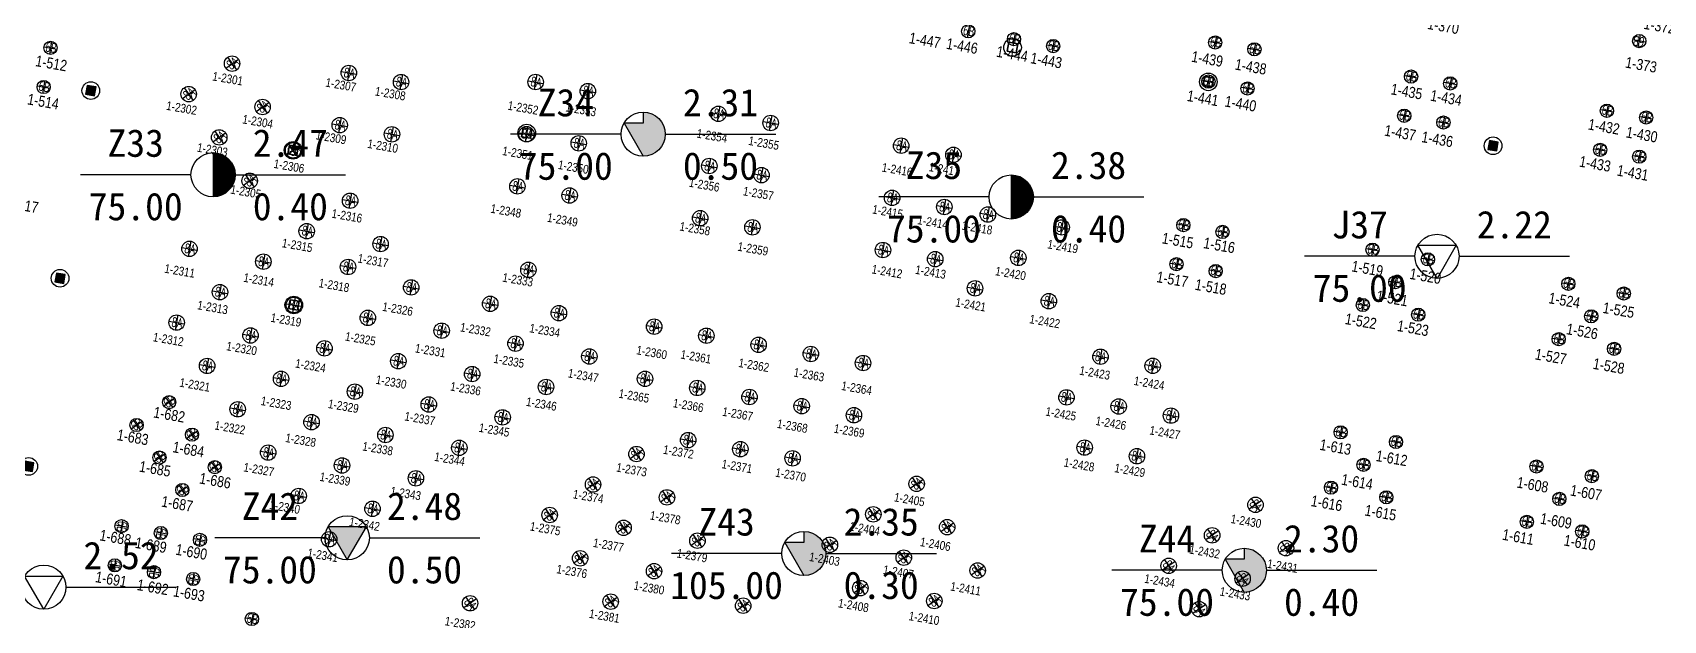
# Model space of a CAD drawing. Header units: millimetres. Extents: x 274830 to 6381169, y -2686084 to 432211.
# Drawn here: x 275104 to 275177.8, y 143351.1 to 143377.8 of the extents above; entities that cross this region are included whole.
import ezdxf
from ezdxf.enums import TextEntityAlignment as Align

# ---------------------------------------------------------------- set-up
doc = ezdxf.new("R2010")
doc.units = ezdxf.units.MM
doc.linetypes.add('DASHED2', pattern=[0.375, 0.25, -0.125])
for name, color, linetype in [('00-TKSXK', 7, 'Continuous'), ('800桩', 7, 'Continuous'), ('HOLE', 1, 'Continuous'), ('S-FUND-PILE', 11, 'Continuous'), ('立柱桩', 4, 'Continuous')]:
    doc.layers.add(name, color=color, linetype=linetype)
doc.layers.add('_0', color=7, linetype='Continuous', lineweight=9)
doc.layers.add('ZBH', color=3, linetype='DASHED2', lineweight=20)
doc.styles.add('ST', font='')
doc.styles.add('ZBH', font='Arial', dxfattribs={"width": 0.8})
doc.styles.add('黑体', font='', dxfattribs={"width": 0.8})
doc.styles.get('ST').set_extended_font_data('SimSun')
doc.styles.get('黑体').set_extended_font_data('Microsoft YaHei')

# ---------------------------------------------------------------- blocks, each defined once
blk = doc.blocks.new('20221107.10265900')
at = {"layer": 'S-FUND-PILE'}
for p, q in [((555, 905), (555, 205)), ((205, 555), (905, 555))]:
    blk.add_line(p, q, dxfattribs=at)
blk.add_circle((555, 555), 350, dxfattribs=at)
at = {"layer": 'S-FUND-PILE', "style": '黑体', "width": 0.7}
blk.add_text('8A', height=450, dxfattribs=at).set_placement((342, 342))
blk = doc.blocks.new('456855')
at = {"layer": 'S-FUND-PILE'}
for p, q in [((897004, 785065), (896404, 785065)), ((896704, 784765), (896704, 785365)), ((877804, 782005), (877804, 781405)), ((879604, 782005), (879604, 781405)), ((886804, 782005), (886804, 781405)), ((888604, 782005), (888604, 781405)), ((895805, 782005), (895805, 781405)), ((897605, 782005), (897605, 781405)), ((877504, 781705), (878104, 781705)), ((879304, 781705), (879904, 781705)), ((886504, 781705), (887104, 781705)), ((888304, 781705), (888904, 781705)), ((895505, 781705), (896105, 781705)), ((897305, 781705), (897905, 781705)), ((866704, 780585), (866704, 779985)), ((868804, 780585), (868804, 779985)), ((870604, 780585), (870604, 779985)), ((868504, 780285), (869104, 780285)), ((870304, 780285), (870904, 780285)), ((877504, 779905), (878104, 779905)), ((877804, 780205), (877804, 779605)), ((879304, 779905), (879904, 779905)), ((879604, 780205), (879604, 779605)), ((886504, 779905), (887104, 779905)), ((886804, 780205), (886804, 779605)), ((888304, 779905), (888904, 779905)), ((888604, 780205), (888604, 779605)), ((895505, 779905), (896105, 779905)), ((895805, 780205), (895805, 779605)), ((897305, 779905), (897905, 779905)), ((897605, 780205), (897605, 779605)), ((847455, 774655), (848155, 774655)), ((847805, 775005), (847805, 774305)), ((849855, 774655), (850555, 774655)), ((850205, 775005), (850205, 774305)), ((855854, 774655), (856554, 774655)), ((856204, 775005), (856204, 774305)), ((858254, 774655), (858954, 774655)), ((858604, 775005), (858604, 774305)), ((864254, 774655), (864954, 774655)), ((864604, 775005), (864604, 774305)), ((866654, 774655), (867354, 774655)), ((867004, 775005), (867004, 774305)), ((839405, 773955), (839405, 773255)), ((841805, 773955), (841805, 773255)), ((886132, 773677), (886732, 773677)), ((886432, 773977), (886432, 773377)), ((888678, 773677), (889278, 773677)), ((888978, 773977), (888978, 773377)), ((895132, 773677), (895732, 773677)), ((895432, 773977), (895432, 773377)), ((897677, 773677), (898277, 773677)), ((897977, 773977), (897977, 773377)), ((833878, 772867), (834373, 773362)), ((833878, 773362), (834373, 772867)), ((839055, 773605), (839755, 773605)), ((841455, 773605), (842155, 773605)), ((877505, 773305), (878105, 773305)), ((877805, 773605), (877805, 773005)), ((879305, 773305), (879905, 773305)), ((879605, 773605), (879605, 773005)), ((825604, 772405), (826204, 772405)), ((825904, 772705), (825904, 772105)), ((847455, 772255), (848155, 772255)), ((847805, 772605), (847805, 771905)), ((849855, 772255), (850555, 772255)), ((850205, 772605), (850205, 771905)), ((855854, 772255), (856554, 772255)), ((856204, 772605), (856204, 771905)), ((858254, 772255), (858954, 772255)), ((858604, 772605), (858604, 771905)), ((864254, 772255), (864954, 772255)), ((864604, 772605), (864604, 771905)), ((866654, 772255), (867354, 772255)), ((867004, 772605), (867004, 771905)), ((868656, 772255), (869356, 772255)), ((869006, 772605), (869006, 771905)), ((872050, 772255), (872750, 772255)), ((872400, 772605), (872400, 771905)), ((887405, 772405), (888005, 772405)), ((887705, 772705), (887705, 772105)), ((896405, 772405), (897005, 772405)), ((896705, 772705), (896705, 772105)), ((832181, 771170), (832676, 771665)), ((832181, 771665), (832676, 771170)), ((835575, 771169), (836070, 771664)), ((835575, 771664), (836070, 771169)), ((839405, 771554), (839405, 770854)), ((841805, 771554), (841805, 770854)), ((877505, 771505), (878105, 771505)), ((877805, 771805), (877805, 771205)), ((879305, 771505), (879905, 771505)), ((879605, 771805), (879605, 771205)), ((825904, 770905), (825904, 770305)), ((839055, 771204), (839755, 771204)), ((841455, 771204), (842155, 771204)), ((870703, 770908), (870703, 770208)), ((886132, 771132), (886732, 771132)), ((886432, 771432), (886432, 770832)), ((888678, 771132), (889278, 771132)), ((888978, 771432), (888978, 770832)), ((895132, 771132), (895732, 771132)), ((895432, 771432), (895432, 770832)), ((897677, 771132), (898277, 771132)), ((897977, 771432), (897977, 770832)), ((825604, 770605), (826204, 770605)), ((847805, 770204), (847805, 769504)), ((850205, 770204), (850205, 769504)), ((856204, 770204), (856204, 769504)), ((858604, 770204), (858604, 769504)), ((864604, 770204), (864604, 769504)), ((867004, 770204), (867004, 769504)), ((870353, 770558), (871053, 770558)), ((833878, 769472), (834373, 769967)), ((833878, 769967), (834373, 769472)), ((837273, 769472), (837768, 769967)), ((837273, 769967), (837768, 769472)), ((847455, 769854), (848155, 769854)), ((849855, 769854), (850555, 769854)), ((855854, 769854), (856554, 769854)), ((858254, 769854), (858954, 769854)), ((864254, 769854), (864954, 769854)), ((866654, 769854), (867354, 769854)), ((868656, 768861), (869356, 768861)), ((869006, 769211), (869006, 768511)), ((872050, 768861), (872750, 768861)), ((872400, 769211), (872400, 768511)), ((835576, 767775), (836071, 768270)), ((835576, 768270), (836071, 767775)), ((840105, 767911), (840805, 767911)), ((840455, 768261), (840455, 767561)), ((875134, 767133), (875134, 766433)), ((877534, 767133), (877534, 766433)), ((842152, 766564), (842152, 765864)), ((848945, 766564), (848945, 765864)), ((875484, 766783), (874784, 766783)), ((877184, 766783), (877884, 766783)), ((841802, 766214), (842502, 766214)), ((848595, 766214), (849295, 766214)), ((886432, 765577), (886432, 764977)), ((888977, 765577), (888977, 764977)), ((895432, 765577), (895432, 764977)), ((897978, 765577), (897978, 764977)), ((833667, 764867), (833667, 764167)), ((837061, 764867), (837061, 764167)), ((840529, 764941), (841229, 764941)), ((840879, 765291), (840879, 764591)), ((843854, 764867), (843854, 764167)), ((850642, 764867), (850642, 764167)), ((854994, 765005), (854994, 764305)), ((857394, 765005), (857394, 764305)), ((859794, 765005), (859794, 764305)), ((862194, 765005), (862194, 764305)), ((864594, 765005), (864594, 764305)), ((873934, 765054), (873934, 764354)), ((876334, 765054), (876334, 764354)), ((878734, 765054), (878734, 764354)), ((886132, 765277), (886732, 765277)), ((888677, 765277), (889277, 765277)), ((895132, 765277), (895732, 765277)), ((897678, 765277), (898278, 765277)), ((833317, 764517), (834017, 764517)), ((836711, 764517), (837411, 764517)), ((843504, 764517), (844204, 764517)), ((847156, 764400), (847856, 764400)), ((847506, 764750), (847506, 764050)), ((850292, 764517), (850992, 764517)), ((854644, 764655), (855344, 764655)), ((857044, 764655), (857744, 764655)), ((859444, 764655), (860144, 764655)), ((861844, 764655), (862544, 764655)), ((864244, 764655), (864944, 764655)), ((874284, 764704), (873584, 764704)), ((875984, 764704), (876684, 764704)), ((878384, 764704), (879084, 764704)), ((887705, 764305), (887705, 763705)), ((896705, 764305), (896705, 763705)), ((887405, 764005), (888005, 764005)), ((896405, 764005), (897005, 764005)), ((835014, 762820), (835714, 762820)), ((835364, 763170), (835364, 762470)), ((838408, 762820), (839108, 762820)), ((838758, 763170), (838758, 762470)), ((841807, 762820), (842507, 762820)), ((842157, 763170), (842157, 762470)), ((845201, 762820), (845901, 762820)), ((845551, 763170), (845551, 762470)), ((848595, 762820), (849295, 762820)), ((848945, 763170), (848945, 762470)), ((851989, 762820), (852689, 762820)), ((852339, 763170), (852339, 762470)), ((854994, 762605), (854994, 761905)), ((857394, 762605), (857394, 761905)), ((859794, 762605), (859794, 761905)), ((862194, 762605), (862194, 761905)), ((864594, 762605), (864594, 761905)), ((874784, 762605), (875484, 762605)), ((875134, 762955), (875134, 762255)), ((877884, 762626), (877184, 762626)), ((877534, 762976), (877534, 762276)), ((886132, 762732), (886732, 762732)), ((886432, 763032), (886432, 762432)), ((888677, 762732), (889277, 762732)), ((888977, 763032), (888977, 762432)), ((895132, 762732), (895732, 762732)), ((895432, 763032), (895432, 762432)), ((897678, 762732), (898278, 762732)), ((897978, 763032), (897978, 762432)), ((854644, 762255), (855344, 762255)), ((857044, 762255), (857744, 762255)), ((859444, 762255), (860144, 762255)), ((861844, 762255), (862544, 762255)), ((864244, 762255), (864944, 762255)), ((833317, 761123), (834017, 761123)), ((833667, 761473), (833667, 760773)), ((836711, 761123), (837411, 761123)), ((837061, 761473), (837061, 760773)), ((840110, 761123), (840810, 761123)), ((840460, 761473), (840460, 760773)), ((843504, 761123), (844204, 761123)), ((843854, 761473), (843854, 760773)), ((846898, 761123), (847598, 761123)), ((847248, 761473), (847248, 760773)), ((850292, 761123), (850992, 761123)), ((850642, 761473), (850642, 760773)), ((882952, 761624), (883447, 761129)), ((883447, 761624), (882952, 761129)), ((835364, 759776), (835364, 759076)), ((838763, 759776), (838763, 759076)), ((842157, 759776), (842157, 759076)), ((845551, 759776), (845551, 759076)), ((848945, 759776), (848945, 759076)), ((857044, 759855), (857744, 759855)), ((857394, 760205), (857394, 759505)), ((859444, 759855), (860144, 759855)), ((859794, 760205), (859794, 759505)), ((861844, 759855), (862544, 759855)), ((862194, 760205), (862194, 759505)), ((867678, 759431), (868173, 759926)), ((867678, 759926), (868173, 759431)), ((881254, 759926), (881749, 759431)), ((881749, 759926), (881254, 759431)), ((884649, 759927), (885144, 759432)), ((885144, 759927), (884649, 759432)), ((835014, 759426), (835714, 759426)), ((838413, 759426), (839113, 759426)), ((841807, 759426), (842507, 759426)), ((845201, 759426), (845901, 759426)), ((848595, 759426), (849295, 759426)), ((854950, 758583), (855445, 759078)), ((854950, 759078), (855445, 758583)), ((865981, 757734), (866476, 758229)), ((865981, 758229), (866476, 757734)), ((869375, 757734), (869870, 758229)), ((869375, 758229), (869870, 757734)), ((879557, 758229), (880052, 757734)), ((880052, 758229), (879557, 757734)), ((882951, 758229), (883446, 757734)), ((883446, 758229), (882951, 757734)), ((833740, 757301), (834164, 757726)), ((833740, 757726), (834165, 757301)), ((836716, 757729), (837416, 757729)), ((837066, 758079), (837066, 757379)), ((840110, 757729), (840810, 757729)), ((840460, 758079), (840460, 757379)), ((843504, 757729), (844204, 757729)), ((843854, 758079), (843854, 757379)), ((846898, 757729), (847598, 757729)), ((847248, 758079), (847248, 757379)), ((853253, 756886), (853748, 757381)), ((853253, 757381), (853748, 756886)), ((856647, 756886), (857142, 757381)), ((856647, 757381), (857142, 756886)), ((832468, 756028), (832892, 756453)), ((832468, 756452), (832892, 756028)), ((835013, 756029), (835438, 756453)), ((835013, 756453), (835438, 756029)), ((838413, 756032), (839113, 756032)), ((838763, 756382), (838763, 755682)), ((841807, 756032), (842507, 756032)), ((842157, 756382), (842157, 755682)), ((845201, 756032), (845901, 756032)), ((845551, 756382), (845551, 755682)), ((864284, 756037), (864779, 756532)), ((864284, 756532), (864779, 756037)), ((867678, 756037), (868173, 756532)), ((867678, 756532), (868173, 756037)), ((871072, 756037), (871567, 756532)), ((871072, 756532), (871567, 756037)), ((881254, 756532), (881749, 756037)), ((881749, 756532), (881254, 756037)), ((851556, 755189), (852051, 755684)), ((851556, 755684), (852051, 755189)), ((854950, 755189), (855445, 755684)), ((854950, 755684), (855445, 755189)), ((858344, 755189), (858839, 755684)), ((858344, 755684), (858839, 755189)), ((833741, 754756), (834165, 755180)), ((833741, 755180), (834165, 754756)), ((836286, 755181), (836711, 754757)), ((836287, 754757), (836711, 755181)), ((840460, 754685), (840460, 753985)), ((843854, 754685), (843854, 753985)), ((865981, 754340), (866476, 754835)), ((865981, 754835), (866476, 754340)), ((869375, 754340), (869870, 754835)), ((869375, 754835), (869870, 754340)), ((835014, 753483), (835438, 753908)), ((835014, 753908), (835438, 753483)), ((840110, 754335), (840810, 754335)), ((843504, 754335), (844204, 754335)), ((853253, 753492), (853748, 753987)), ((853253, 753987), (853748, 753492)), ((856647, 753492), (857142, 753987)), ((856647, 753987), (857142, 753492)), ((860890, 752643), (861385, 753138)), ((860890, 753138), (861385, 752643)), ((841807, 752638), (842507, 752638)), ((842157, 752988), (842157, 752288)), ((854950, 751795), (855445, 752290)), ((854950, 752290), (855445, 751795)), ((833100, 751605), (832500, 751605)), ((832800, 751905), (832800, 751305)), ((834900, 751605), (834300, 751605)), ((834600, 751905), (834600, 751305)), ((836700, 751605), (836100, 751605)), ((836400, 751905), (836400, 751305)), ((848693, 751123), (849188, 750628)), ((849188, 751123), (848693, 750628)), ((832800, 750105), (832800, 749505)), ((834600, 750105), (834600, 749505)), ((836400, 750105), (836400, 749505)), ((833100, 749805), (832500, 749805)), ((834900, 749805), (834300, 749805)), ((836700, 749805), (836100, 749805)), ((839332, 748777), (839332, 748177)), ((839032, 748477), (839632, 748477))]:
    blk.add_line(p, q, dxfattribs=at)
for centre, radius in [((896704, 785065), 300), ((877804, 781705), 300), ((879604, 781705), 300), ((886804, 781705), 300), ((888604, 781705), 300), ((895805, 781705), 300), ((897605, 781705), 300), ((866704, 780285), 300), ((868804, 780285), 300), ((870604, 780285), 300), ((877804, 779905), 300), ((879604, 779905), 300), ((886804, 779905), 300), ((888604, 779905), 300), ((895805, 779905), 300), ((897605, 779905), 300), ((847805, 774655), 350), ((850205, 774655), 350), ((856204, 774655), 350), ((858604, 774655), 350), ((864604, 774655), 350), ((867004, 774655), 350), ((839405, 773605), 350), ((841805, 773605), 350), ((886432, 773677), 300), ((888978, 773677), 300), ((895432, 773677), 300), ((897977, 773677), 300), ((834125, 773114), 350), ((877805, 773305), 300), ((879605, 773305), 300), ((825904, 772405), 300), ((847805, 772255), 350), ((850205, 772255), 350), ((856204, 772255), 350), ((858604, 772255), 350), ((864604, 772255), 350), ((867004, 772255), 350), ((869006, 772255), 350), ((872400, 772255), 350), ((887705, 772405), 300), ((896705, 772405), 300), ((832428, 771417), 350), ((835823, 771417), 350), ((839405, 771204), 350), ((841805, 771204), 350), ((877805, 771505), 300), ((879605, 771505), 300), ((825904, 770605), 300), ((870703, 770558), 350), ((886432, 771132), 300), ((888978, 771132), 300), ((895432, 771132), 300), ((897977, 771132), 300), ((834126, 769720), 350), ((837520, 769719), 350), ((847805, 769854), 350), ((850205, 769854), 350), ((856204, 769854), 350), ((858604, 769854), 350), ((864604, 769854), 350), ((867004, 769854), 350), ((869006, 768861), 350), ((872400, 768861), 350), ((835823, 768022), 350), ((840455, 767911), 350), ((875134, 766783), 350), ((877534, 766783), 350), ((842152, 766214), 350), ((848945, 766214), 350), ((886432, 765277), 300), ((888977, 765277), 300), ((895432, 765277), 300), ((897978, 765277), 300), ((833667, 764517), 350), ((837061, 764517), 350), ((840879, 764941), 350), ((843854, 764517), 350), ((850642, 764517), 350), ((854994, 764655), 350), ((857394, 764655), 350), ((859794, 764655), 350), ((862194, 764655), 350), ((864594, 764655), 350), ((873934, 764704), 350), ((876334, 764704), 350), ((878734, 764704), 350), ((847506, 764400), 350), ((887705, 764005), 300), ((896705, 764005), 300), ((835364, 762820), 350), ((838758, 762820), 350), ((842157, 762820), 350), ((845551, 762820), 350), ((848945, 762820), 350), ((852339, 762820), 350), ((854994, 762255), 350), ((857394, 762255), 350), ((859794, 762255), 350), ((862194, 762255), 350), ((864594, 762255), 350), ((875134, 762605), 350), ((877534, 762626), 350), ((886432, 762732), 300), ((888977, 762732), 300), ((895432, 762732), 300), ((897978, 762732), 300), ((833667, 761123), 350), ((837061, 761123), 350), ((840460, 761123), 350), ((843854, 761123), 350), ((847248, 761123), 350), ((850642, 761123), 350), ((883199, 761376), 350), ((835364, 759426), 350), ((838763, 759426), 350), ((842157, 759426), 350), ((845551, 759426), 350), ((848945, 759426), 350), ((857394, 759855), 350), ((859794, 759855), 350), ((862194, 759855), 350), ((867925, 759679), 350), ((881502, 759679), 350), ((884896, 759679), 350), ((855198, 758830), 350), ((866228, 757982), 350), ((869623, 757982), 350), ((879805, 757981), 350), ((883199, 757982), 350), ((833952, 757514), 300), ((837066, 757729), 350), ((840460, 757729), 350), ((843854, 757729), 350), ((847248, 757729), 350), ((853500, 757133), 350), ((856895, 757133), 350), ((832680, 756240), 300), ((835226, 756241), 300), ((838763, 756032), 350), ((842157, 756032), 350), ((845551, 756032), 350), ((864531, 756285), 350), ((867925, 756285), 350), ((871320, 756285), 350), ((881502, 756284), 350), ((833953, 754968), 300), ((836499, 754969), 300), ((851803, 755436), 350), ((855198, 755436), 350), ((858592, 755436), 350), ((840460, 754335), 350), ((843854, 754335), 350), ((866228, 754588), 350), ((869623, 754588), 350), ((835226, 753696), 300), ((853500, 753739), 350), ((856895, 753739), 350), ((861137, 752891), 350), ((842157, 752638), 350), ((855198, 752042), 350), ((832800, 751605), 300), ((834600, 751605), 300), ((836400, 751605), 300), ((848940, 750876), 350), ((832800, 749805), 300), ((834600, 749805), 300), ((836400, 749805), 300), ((839332, 748477), 300)]:
    blk.add_circle(centre, radius, dxfattribs=at)
at = {"layer": '800桩', "xscale": 0.9999978000000003, "yscale": 0.9999978000000003, "zscale": 0.9999978000000003}
blk.add_blockref('20221107.10265900', (838202, 765659), dxfattribs=at)
at = {"layer": 'S-FUND-PILE', "style": '黑体', "width": 0.7}
for s, rotation, p in [('6B', 180, (896932, 785269)), ('8A', 45.00001, (834128, 772801)), ('8A', 45.00001, (832431, 771104)), ('8A', 45.00001, (835826, 771104)), ('8A', 45.00001, (834129, 769407)), ('8A', 45.00001, (837523, 769406)), ('8A', 45.00001, (835826, 767709)), ('8A', 315, (882886, 761373)), ('8A', 45, (867928, 759366)), ('8A', 315, (881189, 759676)), ('8A', 315, (884583, 759676)), ('8A', 45, (855200, 758517)), ('8A', 45, (866231, 757669)), ('8A', 45, (869625, 757669)), ('8A', 315, (879491, 757979)), ('8A', 315, (882886, 757979)), ('6B', 45.01643, (833936, 757209)), ('8A', 45, (853503, 756820)), ('8A', 45, (856897, 756820)), ('6B', 45.01643, (832663, 755936)), ('6B', 45.01643, (835209, 755936)), ('8A', 45, (864534, 755972)), ('8A', 45, (867928, 755972)), ('8A', 45, (871322, 755972)), ('8A', 315, (881189, 756282)), ('6B', 45.01643, (833936, 754663)), ('6B', 45.01643, (836482, 754664)), ('8A', 45, (851806, 755123)), ('8A', 45, (855200, 755123)), ('8A', 45, (858594, 755123)), ('8A', 45, (866231, 754275)), ('8A', 45, (869625, 754275)), ('6B', 45.01643, (835210, 753391)), ('8A', 45, (853503, 753426)), ('8A', 45, (856897, 753426)), ('8A', 45, (861140, 752577)), ('8A', 45, (855200, 751729)), ('6B', 270, (832596, 751832)), ('6B', 270, (834396, 751832)), ('6B', 270, (836196, 751832)), ('8A', 315, (848627, 750873)), ('6B', 270, (832596, 750032)), ('6B', 270, (834396, 750032)), ('6B', 270, (836196, 750032))]:
    blk.add_text(s, height=450, rotation=rotation, dxfattribs=at).set_placement(p)
for s, p in [('6B', (877576, 781501)), ('6B', (879376, 781501)), ('6B', (886576, 781501)), ('6B', (888376, 781501)), ('6B', (895577, 781501)), ('6B', (897377, 781501)), ('6B', (866477, 780081)), ('6B', (868577, 780081)), ('6B', (870377, 780081)), ('6B', (877576, 779701)), ('6B', (879376, 779701)), ('6B', (886576, 779701)), ('6B', (888376, 779701)), ('6B', (895577, 779701)), ('6B', (897377, 779701)), ('8A', (847585, 774432)), ('8A', (849985, 774432)), ('8A', (855985, 774432)), ('8A', (858385, 774432)), ('8A', (864385, 774432)), ('8A', (866785, 774432)), ('8A', (839185, 773381)), ('8A', (841585, 773381)), ('6B', (886205, 773474)), ('6B', (888751, 773474)), ('6B', (895204, 773474)), ('6B', (897750, 773474)), ('6B', (877577, 773101)), ('6B', (879377, 773101)), ('6B', (825677, 772201)), ('8A', (847585, 772031)), ('8A', (849985, 772031)), ('8A', (855985, 772031)), ('8A', (858385, 772031)), ('8A', (864385, 772031)), ('8A', (866785, 772031)), ('8A', (868787, 772032)), ('8A', (872181, 772032)), ('6B', (887478, 772201)), ('6B', (896477, 772201)), ('6B', (877577, 771301)), ('6B', (879377, 771301)), ('6B', (825677, 770401)), ('8A', (839185, 770981)), ('8A', (841585, 770981)), ('8A', (870484, 770335)), ('6B', (886205, 770928)), ('6B', (888751, 770928)), ('6B', (895204, 770928)), ('6B', (897750, 770928)), ('8A', (847585, 769631)), ('8A', (849985, 769631)), ('8A', (855985, 769631)), ('8A', (858385, 769631)), ('8A', (864385, 769631)), ('8A', (866785, 769631)), ('8A', (868787, 768638)), ('8A', (872181, 768638)), ('8A', (840235, 767688)), ('8A', (841933, 765991)), ('8A', (848726, 765991)), ('8A', (874897, 766559)), ('8A', (877315, 766559)), ('8A', (840660, 764718)), ('8A', (854775, 764432)), ('8A', (857175, 764432)), ('8A', (859575, 764432)), ('8A', (861975, 764432)), ('8A', (864375, 764432)), ('8A', (873697, 764481)), ('8A', (876115, 764481)), ('8A', (878515, 764481)), ('6B', (886204, 765074)), ('6B', (888750, 765074)), ('6B', (895205, 765074)), ('6B', (897751, 765074)), ('8A', (833447, 764294)), ('8A', (836841, 764294)), ('8A', (843634, 764294)), ('8A', (847287, 764177)), ('8A', (850423, 764294)), ('6B', (887477, 763801)), ('6B', (896478, 763801)), ('8A', (835144, 762597)), ('8A', (838538, 762597)), ('8A', (841937, 762597)), ('8A', (845332, 762597)), ('8A', (848726, 762597)), ('8A', (852120, 762597)), ('8A', (874915, 762382)), ('8A', (877297, 762402)), ('6B', (886204, 762528)), ('6B', (888750, 762528)), ('6B', (895205, 762528)), ('6B', (897751, 762528)), ('8A', (854775, 762032)), ('8A', (857175, 762032)), ('8A', (859575, 762032)), ('8A', (861975, 762032)), ('8A', (864375, 762032)), ('8A', (833447, 760900)), ('8A', (836841, 760900)), ('8A', (840240, 760900)), ('8A', (843634, 760900)), ('8A', (847029, 760900)), ('8A', (850423, 760900)), ('8A', (835144, 759203)), ('8A', (838543, 759203)), ('8A', (841937, 759203)), ('8A', (845332, 759203)), ('8A', (848726, 759203)), ('8A', (857175, 759632)), ('8A', (859575, 759632)), ('8A', (861975, 759632)), ('8A', (836846, 757505)), ('8A', (840240, 757505)), ('8A', (843634, 757505)), ('8A', (847029, 757505)), ('8A', (838543, 755808)), ('8A', (841937, 755808)), ('8A', (845332, 755808)), ('8A', (840240, 754111)), ('8A', (843634, 754111)), ('8A', (841937, 752414)), ('6B', (839104, 748274))]:
    blk.add_text(s, height=450, dxfattribs=at).set_placement(p)
blk = doc.blocks.new('H_sam_hole')
blk.add_line((0, 2), (0, -2))
at = {"const_width": 2}
blk.add_lwpolyline([(0, -1, 0.414214), (1, 0, 0.414214), (0, 1, 1)], format="xyb", dxfattribs=at)
blk.add_circle((0, 0), 2)
blk = doc.blocks.new('H_cpt_hole')
for p, q in [((-1.73, 1), (1.73, 1)), ((0, -2), (-1.73, 1)), ((1.73, 1), (0, -2))]:
    blk.add_line(p, q)
blk.add_circle((0, 0), 2)
blk = doc.blocks.new('H_spt_hole')
blk.add_hatch(color=256).paths.add_polyline_path([(-1.73, 1), (0, -2), (1.73, 1)])
blk.add_lwpolyline([(0, -2), (1.73, 1), (-1.73, 1)], close=True)
blk.add_circle((0, 0), 2)
blk = doc.blocks.new('H_ssp_hole')
blk.add_hatch(color=256).paths.add_polyline_path([(0, 2), (0, 1), (-1.73, 1), (0, -2, 0.414214), (2, 0, 0.414214)])
for p, q in [((0, 2), (0, 1)), ((0, 1), (-1.73, 1)), ((-1.73, 1), (0, -2))]:
    blk.add_line(p, q)
blk.add_circle((0, 0), 2)
blk = doc.blocks.new('A$C7E34312C')
at = {"layer": 'HOLE', "linetype": 'Continuous'}
for points in [[(294.792, 108.5), (289.792, 108.5)], [(296.792, 108.5), (301.792, 108.5)], [(275.32, 106.666), (270.32, 106.666)], [(277.32, 106.666), (282.32, 106.666)], [(311.456, 105.658), (306.456, 105.658)], [(313.456, 105.658), (318.456, 105.658)], [(330.728, 102.969), (325.728, 102.969)], [(332.728, 102.969), (337.728, 102.969)], [(281.396, 90.209), (276.396, 90.209)], [(283.396, 90.209), (288.396, 90.209)], [(302.067, 89.502), (297.067, 89.502)], [(304.067, 89.502), (309.067, 89.502)], [(322.005, 88.74), (317.005, 88.74)], [(324.005, 88.74), (329.005, 88.74)], [(269.656, 87.977), (274.656, 87.977)]]:
    blk.add_lwpolyline(points, dxfattribs=at)
at = {"layer": 'HOLE', "xscale": 0.5, "yscale": 0.5, "zscale": 0.5}
for name, p in [('H_ssp_hole', (295.792, 108.5)), ('H_sam_hole', (276.32, 106.666)), ('H_sam_hole', (312.456, 105.658)), ('H_cpt_hole', (331.728, 102.969)), ('H_spt_hole', (282.396, 90.209)), ('H_ssp_hole', (303.067, 89.502)), ('H_ssp_hole', (323.005, 88.74)), ('H_cpt_hole', (268.656, 87.977))]:
    blk.add_blockref(name, p, dxfattribs=at)
at = {"layer": 'HOLE', "style": 'ST'}
for s, p in [('Z34', (292.292, 109.937)), ('2.31', (299.292, 109.937)), ('Z33', (272.82, 108.103)), ('2.47', (279.82, 108.103)), ('75.00', (292.292, 107.062)), ('0.50', (299.292, 107.062)), ('Z35', (308.956, 107.095)), ('2.38', (315.956, 107.095)), ('75.00', (272.82, 105.228)), ('0.40', (279.82, 105.228)), ('75.00', (308.956, 104.22)), ('0.40', (315.956, 104.22)), ('J37', (328.228, 104.406)), ('2.22', (335.228, 104.406)), ('75.00', (328.228, 101.531)), ('Z42', (278.896, 91.646)), ('2.48', (285.896, 91.646)), ('Z43', (299.567, 90.939)), ('2.35', (306.567, 90.939)), ('Z44', (319.505, 90.177)), ('2.30', (326.505, 90.177)), ('2.52', (272.156, 89.414)), ('75.00', (278.896, 88.771)), ('0.50', (285.896, 88.771)), ('105.00', (299.567, 88.064)), ('0.30', (306.567, 88.064)), ('75.00', (319.505, 87.302)), ('0.40', (326.505, 87.302))]:
    blk.add_text(s, height=1.25, dxfattribs=at).set_placement(p, align=Align.MIDDLE_CENTER)
blk = doc.blocks.new('ZCLZ1')
at = {"layer": '立柱桩'}
h = blk.add_hatch(color=256, dxfattribs=at)
h.dxf.hatch_style = 1
h.paths.add_polyline_path([(-204, 204), (-204, -204), (204, -204), (204, 204)])
blk.add_lwpolyline([(-204, 204), (-204, -204), (204, -204), (204, 204), (-204, 204)], dxfattribs=at)
blk.add_circle((0, 0), 400, dxfattribs=at)
blk = doc.blocks.new('ZCLZ2')
at = {"layer": '立柱桩'}
for points in [[(-204, 204), (-204, -204), (204, -204), (204, 204), (-204, 204)], [(-204, 204), (204, 204), (204, -204), (-204, -204), (-204, 204)]]:
    blk.add_lwpolyline(points, dxfattribs=at)
blk.add_circle((0, 0), 400, dxfattribs=at)

msp = doc.modelspace()

# ---------------------------------------------------------------- block references
at = {"layer": '00-TKSXK', "xscale": 0.001, "yscale": 0.001, "zscale": 0.001, "rotation": 350.1073988818624}
msp.add_blockref('456855', (274158.507, 142758.039), dxfattribs=at)
at = {"layer": '_0'}
msp.add_blockref('A$C7E34312C', (274835.87, 143264.654), dxfattribs=at)
at = {"layer": '立柱桩', "xscale": 0.001000000000000053, "yscale": 0.001000000000000053, "zscale": 0.001000000000000053, "rotation": 350.1073988818102}
for name, p in [('ZCLZ2', (275148.382, 143377.086)), ('ZCLZ1', (275106.657, 143375.132)), ('ZCLZ2', (275157.246, 143375.529)), ('ZCLZ2', (275126.389, 143373.206)), ('ZCLZ1', (275170.136, 143372.632)), ('ZCLZ2', (275115.814, 143372.426)), ('ZCLZ1', (275105.263, 143366.626)), ('ZCLZ2', (275115.847, 143365.417)), ('ZCLZ1', (275103.846, 143358.105))]:
    msp.add_blockref(name, p, dxfattribs=at)

# ---------------------------------------------------------------- texts
at = {"layer": 'ZBH', "style": 'ZBH', "width": 0.8}
for s, height, p in [('1-370', 0.5, (275167.882, 143378.054)), ('1-372', 0.5, (275177.674, 143378.058)), ('1-447', 0.5, (275144.416, 143377.41)), ('1-446', 0.5, (275146.1, 143377.153)), ('1-444', 0.5, (275148.368, 143376.795)), ('1-443', 0.5, (275149.912, 143376.501)), ('1-439', 0.5, (275157.199, 143376.569)), ('1-512', 0.5, (275104.869, 143376.37)), ('1-438', 0.5, (275159.17, 143376.213)), ('1-373', 0.5, (275176.841, 143376.304)), ('1-2301', 0.4, (275112.857, 143375.675)), ('1-2307', 0.4, (275117.978, 143375.396)), ('1-2308', 0.4, (275120.217, 143374.996)), ('1-435', 0.5, (275166.225, 143375.092)), ('1-514', 0.5, (275104.502, 143374.633)), ('1-2302', 0.4, (275110.767, 143374.344)), ('1-2352', 0.4, (275126.225, 143374.349)), ('1-2353', 0.4, (275128.844, 143374.274)), ('1-441', 0.5, (275156.998, 143374.791)), ('1-440', 0.5, (275158.708, 143374.541)), ('1-434', 0.5, (275168.014, 143374.804)), ('1-2304', 0.4, (275114.214, 143373.728)), ('1-432', 0.5, (275175.157, 143373.498)), ('1-2309', 0.4, (275117.534, 143373.009)), ('1-2354', 0.4, (275134.779, 143373.086)), ('1-437', 0.5, (275165.935, 143373.22)), ('1-436', 0.5, (275167.614, 143372.927)), ('1-430', 0.5, (275176.872, 143373.138)), ('1-2303', 0.4, (275112.163, 143372.449)), ('1-2310', 0.4, (275119.876, 143372.62)), ('1-2351', 0.4, (275125.981, 143372.295)), ('1-2355', 0.4, (275137.124, 143372.754)), ('1-2306', 0.4, (275115.632, 143371.712)), ('1-2350', 0.4, (275128.504, 143371.665)), ('1-2416', 0.4, (275143.162, 143371.547)), ('1-2417', 0.4, (275145.291, 143371.57)), ('1-433', 0.5, (275174.754, 143371.816)), ('1-431', 0.5, (275176.461, 143371.409)), ('1-2356', 0.4, (275134.429, 143370.86)), ('1-617', 0.5, (275103.575, 143369.945)), ('1-2305', 0.4, (275113.674, 143370.548)), ('1-2357', 0.4, (275136.879, 143370.471)), ('1-2316', 0.4, (275118.253, 143369.456)), ('1-2348', 0.4, (275125.449, 143369.681)), ('1-2349', 0.4, (275128.01, 143369.273)), ('1-2415', 0.4, (275142.731, 143369.646)), ('1-2414', 0.4, (275144.773, 143369.167)), ('1-2358', 0.4, (275134.006, 143368.875)), ('1-2418', 0.4, (275146.779, 143368.916)), ('1-515', 0.5, (275155.861, 143368.335)), ('1-2315', 0.4, (275116.005, 143368.119)), ('1-2359', 0.4, (275136.631, 143367.96)), ('1-2419', 0.4, (275150.658, 143368.067)), ('1-516', 0.5, (275157.741, 143368.123)), ('1-2311', 0.4, (275110.685, 143366.963)), ('1-2317', 0.4, (275119.433, 143367.425)), ('1-2412', 0.4, (275142.703, 143366.935)), ('1-2413', 0.4, (275144.676, 143366.912)), ('1-519', 0.5, (275164.447, 143367.069)), ('1-2314', 0.4, (275114.263, 143366.552)), ('1-2318', 0.4, (275117.669, 143366.307)), ('1-2333', 0.4, (275125.987, 143366.559)), ('1-2420', 0.4, (275148.297, 143366.849)), ('1-517', 0.5, (275155.619, 143366.577)), ('1-518', 0.5, (275157.36, 143366.234)), ('1-520', 0.5, (275167.075, 143366.728)), ('1-2421', 0.4, (275146.493, 143365.435)), ('1-521', 0.5, (275165.567, 143365.719)), ('1-524', 0.5, (275173.366, 143365.626)), ('1-2313', 0.4, (275112.173, 143365.306)), ('1-2319', 0.4, (275115.494, 143364.738)), ('1-2326', 0.4, (275120.549, 143365.234)), ('1-2422', 0.4, (275149.845, 143364.678)), ('1-522', 0.5, (275164.153, 143364.682)), ('1-525', 0.5, (275175.819, 143365.186)), ('1-2332', 0.4, (275124.072, 143364.304)), ('1-2334', 0.4, (275127.211, 143364.264)), ('1-523', 0.5, (275166.511, 143364.367)), ('1-526', 0.5, (275174.171, 143364.223)), ('1-2312', 0.4, (275110.167, 143363.856)), ('1-2320', 0.4, (275113.486, 143363.449)), ('1-2325', 0.4, (275118.864, 143363.889)), ('1-2331', 0.4, (275122.028, 143363.353)), ('1-2360', 0.4, (275132.051, 143363.267)), ('1-2324', 0.4, (275116.607, 143362.667)), ('1-2335', 0.4, (275125.586, 143362.879)), ('1-2361', 0.4, (275134.051, 143363.072)), ('1-2362', 0.4, (275136.673, 143362.692)), ('1-527', 0.5, (275172.752, 143363.08)), ('1-528', 0.5, (275175.376, 143362.652)), ('1-2321', 0.4, (275111.368, 143361.799)), ('1-2330', 0.4, (275120.258, 143361.928)), ('1-2347', 0.4, (275128.953, 143362.22)), ('1-2363', 0.4, (275139.169, 143362.256)), ('1-2423', 0.4, (275152.108, 143362.341)), ('1-2424', 0.4, (275154.571, 143361.88)), ('1-2323', 0.4, (275115.05, 143360.966)), ('1-2336', 0.4, (275123.626, 143361.624)), ('1-2365', 0.4, (275131.246, 143361.297)), ('1-2364', 0.4, (275141.328, 143361.649)), ('1-682', 0.5, (275110.21, 143360.45)), ('1-2329', 0.4, (275118.093, 143360.832)), ('1-2337', 0.4, (275121.553, 143360.269)), ('1-2346', 0.4, (275127.058, 143360.93)), ('1-2366', 0.4, (275133.706, 143360.868)), ('1-2367', 0.4, (275135.941, 143360.479)), ('1-2425', 0.4, (275150.573, 143360.487)), ('1-2322', 0.4, (275112.955, 143359.859)), ('1-2345', 0.4, (275124.921, 143359.753)), ('1-2368', 0.4, (275138.418, 143359.931)), ('1-2369', 0.4, (275140.991, 143359.713)), ('1-2426', 0.4, (275152.839, 143360.063)), ('1-2427', 0.4, (275155.28, 143359.637)), ('1-683', 0.5, (275108.558, 143359.423)), ('1-684', 0.5, (275111.079, 143358.874)), ('1-2328', 0.4, (275116.161, 143359.292)), ('1-2338', 0.4, (275119.646, 143358.909)), ('1-2372', 0.4, (275133.261, 143358.759)), ('1-613', 0.5, (275163.004, 143358.981)), ('1-685', 0.5, (275109.563, 143357.995)), ('1-2344', 0.4, (275122.903, 143358.437)), ('1-2371', 0.4, (275135.911, 143358.105)), ('1-2428', 0.4, (275151.399, 143358.18)), ('1-612', 0.5, (275165.55, 143358.476)), ('1-686', 0.5, (275112.289, 143357.457)), ('1-2327', 0.4, (275114.264, 143357.96)), ('1-2339', 0.4, (275117.713, 143357.53)), ('1-2373', 0.4, (275131.141, 143357.952)), ('1-2370', 0.4, (275138.34, 143357.72)), ('1-2429', 0.4, (275153.694, 143357.926)), ('1-614', 0.5, (275163.985, 143357.403)), ('1-608', 0.5, (275171.928, 143357.273)), ('1-2343', 0.4, (275120.914, 143356.877)), ('1-2374', 0.4, (275129.178, 143356.739)), ('1-2405', 0.4, (275143.719, 143356.601)), ('1-607', 0.5, (275174.347, 143356.912)), ('1-687', 0.5, (275110.571, 143356.41)), ('1-2340', 0.4, (275115.44, 143356.258)), ('1-616', 0.5, (275162.605, 143356.433)), ('1-615', 0.5, (275165.044, 143356.008)), ('1-2342', 0.4, (275119.049, 143355.486)), ('1-2375', 0.4, (275127.232, 143355.282)), ('1-2378', 0.4, (275132.665, 143355.779)), ('1-2404', 0.4, (275141.691, 143355.281)), ('1-2430', 0.4, (275158.954, 143355.62)), ('1-609', 0.5, (275172.989, 143355.636)), ('1-688', 0.5, (275107.771, 143354.88)), ('1-689', 0.5, (275109.38, 143354.539)), ('1-2377', 0.4, (275130.093, 143354.537)), ('1-2406', 0.4, (275144.893, 143354.575)), ('1-611', 0.5, (275171.273, 143354.907)), ('1-610', 0.5, (275174.058, 143354.648)), ('1-690', 0.5, (275111.213, 143354.23)), ('1-2341', 0.4, (275117.158, 143354.076)), ('1-2379', 0.4, (275133.876, 143354.059)), ('1-2403', 0.4, (275139.874, 143353.9)), ('1-2432', 0.4, (275157.081, 143354.237)), ('1-2431', 0.4, (275160.609, 143353.59)), ('1-691', 0.5, (275107.58, 143352.988)), ('1-2376', 0.4, (275128.435, 143353.347)), ('1-2407', 0.4, (275143.22, 143353.316)), ('1-2434', 0.4, (275155.045, 143352.913)), ('1-692', 0.5, (275109.464, 143352.63)), ('1-693', 0.5, (275111.102, 143352.344)), ('1-2380', 0.4, (275131.93, 143352.602)), ('1-2411', 0.4, (275146.266, 143352.564)), ('1-2433', 0.4, (275158.46, 143352.334)), ('1-2408', 0.4, (275141.183, 143351.801)), ('1-2382', 0.4, (275123.38, 143350.99)), ('1-2381', 0.4, (275129.91, 143351.324)), ('1-2410', 0.4, (275144.381, 143351.219))]:
    msp.add_text(s, height=height, rotation=350.10754, dxfattribs=at).set_placement(p, align=Align.MIDDLE)

doc.saveas('drawing.dxf')
